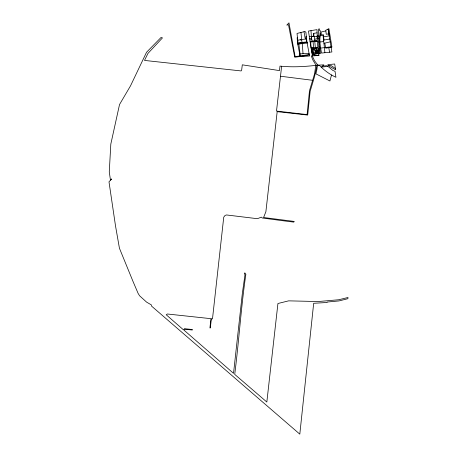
<?xml version="1.0" encoding="UTF-8"?>
<svg xmlns="http://www.w3.org/2000/svg" width="457" height="457" viewBox="0 0 457 457"><rect width="100%" height="100%" fill="white"/><g stroke="black" fill="none" stroke-linecap="round" stroke-linejoin="round"><path stroke-width="0.69" d="M317.038 32.858L317.015 29.625L308.458 31.065L311.074 47.916L313.599 47.659L313.068 41.598L317.381 41.113L318.203 52.132L317.598 52.241L317.901 53.652M318.992 46.688L318.215 35.663L318.58 29.059L319.414 28.865L319.637 30.762L320.5 30.808C319.06 37.851 319.871 45.106 318.203 52.132M324.893 52.709L321.482 53.063C320.426 46.283 318.483 38.439 321.414 31.921L325.852 30.922L325.807 30.236L328.914 28.694L331.925 47.06L325.767 48.202L324.756 43.129L323.973 43.312L324.893 52.709L331.885 51.984L328.143 29.082L329.223 35.886L323.242 36.931L323.602 41.581L323.973 43.312L330.165 41.884M306.938 41.924L305.893 32.213L304.916 31.516L297.016 33.441L298.05 42.867L306.938 41.924L309.549 56.005L294.674 56.959L288.493 24.712L286.79 25.118L288.973 22.85L295.125 56.651L309.315 54.514M281.632 66.242L276.508 111.057L307.093 114.581L309.492 90.715L314.553 73.908L315.861 64.945L312.919 60.113L311.263 55.908L312.228 55.851L314.513 60.747L317.267 64.346L314.576 76.462L310.132 91.366L307.692 115.067L277.176 111.651L265.888 211.688L263.586 217.515L294.251 221.439L293.788 222.108L282.169 220.645L262.352 218.006L261.261 217.144L258.382 218.332L256.2 218.56L226.518 214.956L225.055 215.447L223.736 217.195L212.488 318.872L211.391 318.752L210.3 327.989L209.917 327.949L210.968 318.678L167.382 313.999L166.217 314.764L183.645 329.994L184.377 328.686L192.374 329.531L192.317 330.011L184.959 329.251L184.371 330.462L233.527 373.346L242.324 293.605L244.992 274.743L244.284 273.252L244.872 272.892L245.866 274.24C241.039 307.384 238.948 341.065 234.715 374.374L266.837 402.04L277.93 303.511L288.63 300.855L318.261 301.54L338.666 299.758L348.006 297.49L347.897 298.684L338.991 300.929L327.172 302.037L327.149 302.483L313.679 303.282L299.809 434.15L151.564 306.11L151.353 304.893L146.634 302.157L139.585 295.776L138.111 293.383L133.09 281.638L119.431 248.231L115.507 225.895L108.995 181.823L111.662 178.984L110.457 180.047L109.274 171.929L110.817 144.081L119.523 104.539L130.536 85.807L146.537 52.264L161.058 37.457L162.464 37.897L147.965 53.406L144.509 60.421L241.113 70.932L241.662 70.132L242.296 64.825L279.478 70.612L279.992 66.105C292.326 67.396 304.79 66.699 317.049 65.225M319.18 48.082L318.723 52.024L319.192 53.857L320.517 53.538L319.654 46.168L319.18 48.082L319.854 48.071M313.599 47.659L313.548 47.962L314.576 47.928M331.502 74.994L329.92 80.986L315.913 73.851L316.992 69.024L317.381 64.888L319.751 65.705C324.333 70.424 329.903 74.491 335.929 77.284L335.044 71.361L332.833 70.424L327.109 65.682L322.602 66.054M321.231 67.368L323.847 64.848L318.186 65.162M320.191 35.709L321.294 35.149L323.059 35.029L323.053 34.635L324.127 40.016L329.72 39.016M318.318 36.68L319.609 36.149M313.833 55.777L318.855 55.188L318.94 55.548L312.445 55.84L311.097 48.082L317.792 47.762L315.376 47.888L314.764 41.398M312.085 50.864L316.912 49.842M313.673 52.401L315.336 52.047M312.588 53.235L313.673 53.001L313.902 54.086M316.33 52.441L317.415 52.212M313.81 53.041L312.154 53.395L311.8 51.732L313.462 51.384L314.028 54.057M315.473 52.692L317.963 52.167L317.609 50.504L315.119 51.03L315.69 53.709M312.24 54.851L318.455 53.538L318.855 55.188M320.637 33.698L321.14 33.595L321.294 35.149M310.274 42.849L310.743 42.758L311.074 47.916M306.636 41.947L306.676 40.462M310.057 41.484L317.318 40.245L317.129 32.847L313.742 33.327L313.782 36.16L309.298 36.629M323.596 40.119L324.127 40.016M328.897 33.812L326.258 34.281L325.852 30.922M314.736 39.171L319.672 38.354M309.383 54.937L299.141 56.634L294.674 56.959M297.758 40.193L306.59 38.822M320.431 48.105L330.999 46.848M309.817 39.913L311.794 39.622L312.12 41.079M309.138 53.372L303.037 53.726L302.22 42.958L297.604 43.489L297.747 44.186L307.544 42.941L307.458 42.358L297.604 43.489L297.136 37.725L297.558 37.794M318.215 35.663L317.221 35.783L317.272 38.754M313.068 41.598L310.132 41.958L317.381 41.113M320.146 41.941L323.602 41.581M321.522 67.088L327.709 66.442M303.996 31.739L304.985 37.068L306.613 36.908M311.794 39.622L311.457 36.669L317.232 36.48M309.566 38.411L311.468 38.274L310.988 30.625M298.844 44.049L300.066 53.892L303.037 53.726M328.772 65.602L330.937 65.494L335.409 68.47L335.667 69.83L329.531 66.368L327.829 64.654L334.69 64.003L335.409 68.47M318.66 41.993L319.569 42.015M312.765 80.323L280.512 76.228M300.18 39.805L301.706 39.988L301.997 42.307M304.985 37.068L305.413 38.999M316.781 50.681L317.135 52.338M315.953 50.853L316.558 53.52M314.062 48.482L314.199 49.145M312.628 51.561L312.982 53.218M297.747 44.186L299.655 53.749L299.284 53.835L299.569 55.988M329.554 52.224L328.714 47.197M300.066 53.892L300.358 55.885M306.201 38.879L306.424 40.513M301.706 39.988L300.946 32.487M323.059 35.029L323.242 36.931M314.49 36.56L314.873 40.656M319.163 48.225L319.472 53.789M313.742 33.327L313.788 36.451M316.05 48.059L312.068 48.899L312.205 49.567L316.193 48.722L316.05 48.059M316.627 48.471L311.8 49.493L312.817 54.314L317.644 53.292L316.627 48.471"/></g></svg>
